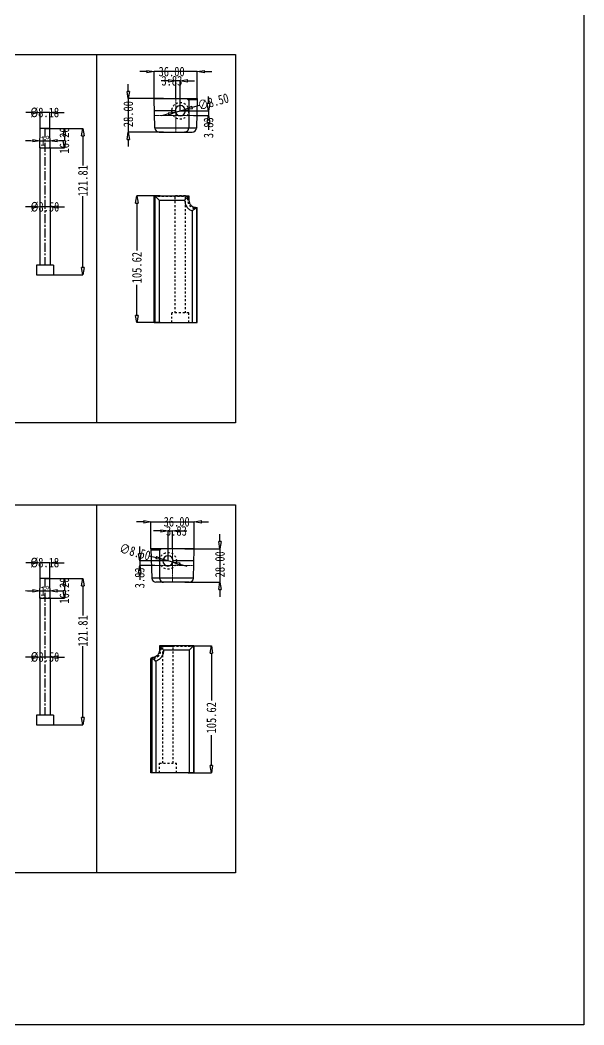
# Model space of a CAD drawing. Header units: millimetres. Extents: x -330 to 1028, y -2979 to 840.
# Drawn here: x 559 to 1028, y -2979 to -2142 of the extents above; entities that cross this region are included whole.
import ezdxf

# ---------------------------------------------------------------- set-up
doc = ezdxf.new("R2010")
doc.units = ezdxf.units.MM
doc.header["$LTSCALE"] = 16.335
doc.header["$PDMODE"] = 3
doc.header["$PDSIZE"] = 0.3125
doc.linetypes.add('CENTER', pattern=[0.6, 0.375, -0.075, 0.075, -0.075])
doc.linetypes.add('HIDDEN', pattern=[0.2, 0.1, -0.1])
doc.layers.get('0').update_dxf_attribs({"linetype": 'CONTINUOUS'})
doc.layers.get('Defpoints').update_dxf_attribs({"linetype": 'CONTINUOUS'})
doc.layers.add('center', color=1, linetype='CENTER', lineweight=9)
doc.layers.add('DEFAULT_2', color=8, linetype='HIDDEN')
doc.styles.get("Standard").update_dxf_attribs({"font": 'txt', "width": 0.8})
doc.dimstyles.get("Standard").update_dxf_attribs({"dimtxt": 0.15625, "dimasz": 0.1875, "dimexe": 0.125, "dimexo": 0.0625, "dimtad": 0, "dimtih": 1, "dimtoh": 1, "dimdsep": 46, "dimtxsty": 'Standard', "dimcen": 0.09, "dimadec": 0, "dimazin": 0, "dimtp": 0.01, "dimtm": 0.01, "dimtfac": 1, "dimtofl": 0, "dimtmove": 0, "dimatfit": 3, "dimfxl": 0, "dimtolj": 1, "dimarcsym": 0})
doc.dimstyles.new('STANDARD$0', dxfattribs={"dimscale": 2, "dimtxt": 3, "dimasz": 3, "dimexe": 1.25, "dimexo": 0.625, "dimgap": 0.5, "dimtad": 0, "dimdsep": 46, "dimlunit": 6, "dimtxsty": 'Standard', "dimblk": 'CLOSEDBLANK', "dimcen": 0, "dimclrt": 2, "dimazin": 2, "dimtfac": 2, "dimtmove": 1, "dimatfit": 3, "dimfxl": 0, "dimtolj": 1, "dimtzin": 0, "dimarcsym": 0})

# ---------------------------------------------------------------- blocks, each defined once
blk = doc.blocks.new('_ClosedBlank')
at = {"color": 0, "linetype": 'ByBlock', "lineweight": -2}
for p, q in [((-1, 0.17), (0, 0)), ((-1, 0.17), (-1, -0.17)), ((0, 0), (-1, -0.17))]:
    blk.add_line(p, q, dxfattribs=at)
blk = doc.blocks.new('*D201')
at = {"color": 4, "lineweight": -2}
for p, q in [((687.92, -2218.86), (696.12, -2216.62)), ((707.7, -2213.45), (701.91, -2215.03)), ((682.13, -2220.44), (676.35, -2222.02))]:
    blk.add_line(p, q, dxfattribs=at)
at = {"layer": 'Defpoints', "color": 0}
for p in [(696.12, -2216.62), (687.92, -2218.86)]:
    blk.add_point(p, dxfattribs=at)
at = {"color": 4, "lineweight": -2, "xscale": 6, "yscale": 6, "zscale": 6}
for p, rotation in [((687.92, -2218.86), 15.28601873595317), ((696.12, -2216.62), 195.2860187359532)]:
    blk.add_blockref('_ClosedBlank', p, dxfattribs=dict(at, rotation=rotation))
at = {"color": 6, "insert": (719.53, -2210.22), "char_height": 8, "attachment_point": 5, "rotation": 15.28602}
blk.add_mtext('\\A1;∅8.50', dxfattribs=at)
blk = doc.blocks.new('*D202')
at = {"color": 4, "lineweight": -2}
for p, q in [((664.19, -2185.13), (658.19, -2185.13)), ((670.19, -2207.56), (670.19, -2185.13)), ((706.19, -2185.13), (670.19, -2185.13)), ((706.19, -2207.56), (706.19, -2185.13)), ((712.19, -2185.13), (718.19, -2185.13))]:
    blk.add_line(p, q, dxfattribs=at)
at = {"layer": 'Defpoints', "color": 0}
for p in [(670.19, -2185.13), (670.19, -2207.56), (706.19, -2207.56)]:
    blk.add_point(p, dxfattribs=at)
at = {"color": 4, "lineweight": -2, "xscale": 6, "yscale": 6, "zscale": 6}
blk.add_blockref('_ClosedBlank', (670.19, -2185.13), dxfattribs=at)
at = {"color": 4, "lineweight": -2, "xscale": 6, "yscale": 6, "zscale": 6, "rotation": 180}
blk.add_blockref('_ClosedBlank', (706.19, -2185.13), dxfattribs=at)
at = {"color": 6, "insert": (684.81, -2185.13), "char_height": 8, "attachment_point": 5}
blk.add_mtext('\\A1;36.00', dxfattribs=at)
blk = doc.blocks.new('*D203')
at = {"color": 4, "lineweight": -2}
for p, q in [((682.19, -2192.81), (676.19, -2192.81)), ((688.19, -2207.56), (688.19, -2192.81)), ((692.02, -2192.81), (688.19, -2192.81)), ((692.02, -2217.74), (692.02, -2192.81)), ((698.02, -2192.81), (704.02, -2192.81))]:
    blk.add_line(p, q, dxfattribs=at)
at = {"layer": 'Defpoints', "color": 0}
for p in [(688.19, -2192.81), (688.19, -2207.56), (692.02, -2217.74)]:
    blk.add_point(p, dxfattribs=at)
at = {"color": 4, "lineweight": -2, "xscale": 6, "yscale": 6, "zscale": 6}
blk.add_blockref('_ClosedBlank', (688.19, -2192.81), dxfattribs=at)
at = {"color": 4, "lineweight": -2, "xscale": 6, "yscale": 6, "zscale": 6, "rotation": 180}
blk.add_blockref('_ClosedBlank', (692.02, -2192.81), dxfattribs=at)
at = {"color": 6, "insert": (685.02, -2192.81), "char_height": 8, "attachment_point": 5}
blk.add_mtext('\\A1;3.83', dxfattribs=at)
blk = doc.blocks.new('*D204')
at = {"color": 4, "lineweight": -2}
for p, q in [((715.59, -2211.74), (715.59, -2205.74)), ((692.02, -2217.74), (715.59, -2217.74)), ((715.59, -2217.74), (715.59, -2221.56)), ((703.13, -2221.56), (715.59, -2221.56)), ((715.59, -2227.56), (715.59, -2233.56))]:
    blk.add_line(p, q, dxfattribs=at)
at = {"layer": 'Defpoints', "color": 0}
for p in [(692.02, -2217.74), (703.13, -2221.56), (715.59, -2221.56)]:
    blk.add_point(p, dxfattribs=at)
at = {"color": 4, "lineweight": -2, "xscale": 6, "yscale": 6, "zscale": 6}
for p, rotation in [((715.59, -2217.74), 270), ((715.59, -2221.56), 90)]:
    blk.add_blockref('_ClosedBlank', p, dxfattribs=dict(at, rotation=rotation))
at = {"color": 6, "insert": (715.59, -2231.89), "char_height": 8, "attachment_point": 5, "rotation": 90}
blk.add_mtext('\\A1;3.83', dxfattribs=at)
blk = doc.blocks.new('*D205')
at = {"color": 4, "lineweight": -2}
for p, q in [((648.72, -2201.56), (648.72, -2195.56)), ((677.98, -2207.56), (648.72, -2207.56)), ((648.72, -2207.56), (648.72, -2235.56)), ((677.98, -2235.56), (648.72, -2235.56)), ((648.72, -2241.56), (648.72, -2247.56))]:
    blk.add_line(p, q, dxfattribs=at)
at = {"layer": 'Defpoints', "color": 0}
for p in [(677.98, -2207.56), (648.72, -2235.56), (677.98, -2235.56)]:
    blk.add_point(p, dxfattribs=at)
at = {"color": 4, "lineweight": -2, "xscale": 6, "yscale": 6, "zscale": 6}
for p, rotation in [((648.72, -2207.56), 270), ((648.72, -2235.56), 90)]:
    blk.add_blockref('_ClosedBlank', p, dxfattribs=dict(at, rotation=rotation))
at = {"color": 6, "insert": (648.72, -2220.55), "char_height": 8, "attachment_point": 5, "rotation": 90}
blk.add_mtext('\\A1;28.00', dxfattribs=at)
blk = doc.blocks.new('*D206')
at = {"color": 4, "lineweight": -2}
for p, q in [((675.15, -2288.62), (655.83, -2288.62)), ((655.83, -2294.62), (655.83, -2334.04)), ((655.83, -2388.23), (655.83, -2362.84)), ((675.15, -2394.23), (655.83, -2394.23))]:
    blk.add_line(p, q, dxfattribs=at)
at = {"layer": 'Defpoints', "color": 0}
for p in [(675.15, -2288.62), (655.83, -2394.23), (675.15, -2394.23)]:
    blk.add_point(p, dxfattribs=at)
at = {"color": 4, "lineweight": -2, "xscale": 6, "yscale": 6, "zscale": 6}
for p, rotation in [((655.83, -2288.62), 90), ((655.83, -2394.23), 270)]:
    blk.add_blockref('_ClosedBlank', p, dxfattribs=dict(at, rotation=rotation))
at = {"color": 6, "insert": (655.83, -2348.44), "char_height": 8, "attachment_point": 5, "rotation": 90}
blk.add_mtext('\\A1;105.62', dxfattribs=at)
blk = doc.blocks.new('*D207')
at = {"color": 4, "lineweight": -2}
for p, q in [((569.18, -2219.27), (563.18, -2219.27)), ((575.18, -2232.44), (575.18, -2219.27)), ((583.36, -2219.27), (575.18, -2219.27)), ((583.36, -2232.51), (583.36, -2219.27)), ((589.36, -2219.27), (595.36, -2219.27))]:
    blk.add_line(p, q, dxfattribs=at)
at = {"layer": 'Defpoints', "color": 0}
for p in [(575.18, -2219.27), (575.18, -2232.44), (583.36, -2232.51)]:
    blk.add_point(p, dxfattribs=at)
at = {"color": 4, "lineweight": -2, "xscale": 6, "yscale": 6, "zscale": 6}
blk.add_blockref('_ClosedBlank', (575.18, -2219.27), dxfattribs=at)
at = {"color": 4, "lineweight": -2, "xscale": 6, "yscale": 6, "zscale": 6, "rotation": 180}
blk.add_blockref('_ClosedBlank', (583.36, -2219.27), dxfattribs=at)
at = {"color": 6, "insert": (579.09, -2219.27), "char_height": 8, "attachment_point": 5}
blk.add_mtext('\\A1;%%c8.18', dxfattribs=at)
blk = doc.blocks.new('*D208')
at = {"color": 4, "lineweight": -2}
for start, end in [(268.06461, 268.78231), (269.5, 270.5), (271.21769, 271.93539)]:
    blk.add_arc((579.27, -1763.78), 479, start, end, dxfattribs=at)
at = {"layer": 'Defpoints', "color": 0}
for p in [(575.18, -2232.51), (583.36, -2232.51), (577.88, -2242.78), (575.04, -2248.7), (583.5, -2248.7)]:
    blk.add_point(p, dxfattribs=at)
at = {"color": 4, "lineweight": -2, "xscale": 6, "yscale": 6, "zscale": 6}
for p, rotation in [((575.09, -2242.77), 359.1411536835678), ((583.45, -2242.77), 180.8588463160803)]:
    blk.add_blockref('_ClosedBlank', p, dxfattribs=dict(at, rotation=rotation))
at = {"color": 6, "insert": (579.27, -2242.79), "char_height": 8, "attachment_point": 5}
blk.add_mtext('\\A1;1°', dxfattribs=at)
blk = doc.blocks.new('*D209')
at = {"color": 4, "lineweight": -2}
for p, q in [((579.27, -2232.51), (595.45, -2232.51)), ((595.45, -2238.51), (595.45, -2242.71)), ((583.49, -2248.71), (595.45, -2248.71))]:
    blk.add_line(p, q, dxfattribs=at)
at = {"layer": 'Defpoints', "color": 0}
for p in [(579.27, -2232.51), (583.49, -2248.71), (595.45, -2248.71)]:
    blk.add_point(p, dxfattribs=at)
at = {"color": 4, "lineweight": -2, "xscale": 6, "yscale": 6, "zscale": 6}
for p, rotation in [((595.45, -2232.51), 90), ((595.45, -2248.71), 270)]:
    blk.add_blockref('_ClosedBlank', p, dxfattribs=dict(at, rotation=rotation))
at = {"color": 6, "insert": (595.45, -2242.51), "char_height": 8, "attachment_point": 5, "rotation": 90}
blk.add_mtext('\\A1;16.20', dxfattribs=at)
blk = doc.blocks.new('*D210')
at = {"color": 4, "lineweight": -2}
for p, q in [((581.32, -2232.51), (610.84, -2232.51)), ((610.84, -2238.51), (610.84, -2263.28)), ((610.84, -2348.32), (610.84, -2288.88)), ((579.27, -2354.32), (610.84, -2354.32))]:
    blk.add_line(p, q, dxfattribs=at)
at = {"layer": 'Defpoints', "color": 0}
for p in [(581.32, -2232.51), (579.27, -2354.32), (610.84, -2354.32)]:
    blk.add_point(p, dxfattribs=at)
at = {"color": 4, "lineweight": -2, "xscale": 6, "yscale": 6, "zscale": 6}
for p, rotation in [((610.84, -2232.51), 90), ((610.84, -2354.32), 270)]:
    blk.add_blockref('_ClosedBlank', p, dxfattribs=dict(at, rotation=rotation))
at = {"color": 6, "insert": (610.84, -2276.08), "char_height": 8, "attachment_point": 5, "rotation": 90}
blk.add_mtext('\\A1;121.81', dxfattribs=at)
blk = doc.blocks.new('*D211')
at = {"color": 4, "lineweight": -2}
for p, q in [((575.02, -2293.76), (575.02, -2297.91)), ((583.52, -2293.76), (583.52, -2297.91)), ((569.02, -2297.91), (563.02, -2297.91)), ((583.52, -2297.91), (575.02, -2297.91)), ((589.52, -2297.91), (595.52, -2297.91))]:
    blk.add_line(p, q, dxfattribs=at)
at = {"layer": 'Defpoints', "color": 0}
for p in [(575.02, -2293.76), (583.52, -2293.76), (575.02, -2297.91)]:
    blk.add_point(p, dxfattribs=at)
at = {"color": 4, "lineweight": -2, "xscale": 6, "yscale": 6, "zscale": 6}
blk.add_blockref('_ClosedBlank', (575.02, -2297.91), dxfattribs=at)
at = {"color": 4, "lineweight": -2, "xscale": 6, "yscale": 6, "zscale": 6, "rotation": 180}
blk.add_blockref('_ClosedBlank', (583.52, -2297.91), dxfattribs=at)
at = {"color": 6, "insert": (579.27, -2297.91), "char_height": 8, "attachment_point": 5}
blk.add_mtext('\\A1;%%c8.50', dxfattribs=at)
blk = doc.blocks.new('*D252')
at = {"color": 4, "lineweight": -2}
for p, q in [((666.12, -2588.52), (671.91, -2590.1)), ((685.9, -2593.92), (677.7, -2591.68)), ((691.68, -2595.5), (697.47, -2597.08))]:
    blk.add_line(p, q, dxfattribs=at)
at = {"layer": 'Defpoints', "color": 0}
for p in [(677.7, -2591.68), (685.9, -2593.92)]:
    blk.add_point(p, dxfattribs=at)
at = {"color": 4, "lineweight": -2, "xscale": 6, "yscale": 6, "zscale": 6}
for p, rotation in [((677.7, -2591.68), 344.7139812640474), ((685.9, -2593.92), 164.7139812640474)]:
    blk.add_blockref('_ClosedBlank', p, dxfattribs=dict(at, rotation=rotation))
at = {"color": 6, "insert": (654.29, -2585.28), "char_height": 8, "attachment_point": 5, "rotation": 344.71398}
blk.add_mtext('\\A1;∅8.50', dxfattribs=at)
blk = doc.blocks.new('*D253')
at = {"color": 4, "lineweight": -2}
for p, q in [((661.62, -2560.2), (655.62, -2560.2)), ((667.62, -2582.63), (667.62, -2560.2)), ((667.62, -2560.2), (703.62, -2560.2)), ((703.62, -2582.63), (703.62, -2560.2)), ((709.62, -2560.2), (715.62, -2560.2))]:
    blk.add_line(p, q, dxfattribs=at)
at = {"layer": 'Defpoints', "color": 0}
for p in [(703.62, -2560.2), (667.62, -2582.63), (703.62, -2582.63)]:
    blk.add_point(p, dxfattribs=at)
at = {"color": 4, "lineweight": -2, "xscale": 6, "yscale": 6, "zscale": 6}
blk.add_blockref('_ClosedBlank', (667.62, -2560.2), dxfattribs=at)
at = {"color": 4, "lineweight": -2, "xscale": 6, "yscale": 6, "zscale": 6, "rotation": 180}
blk.add_blockref('_ClosedBlank', (703.62, -2560.2), dxfattribs=at)
at = {"color": 6, "insert": (689.01, -2560.2), "char_height": 8, "attachment_point": 5}
blk.add_mtext('\\A1;36.00', dxfattribs=at)
blk = doc.blocks.new('*D254')
at = {"color": 4, "lineweight": -2}
for p, q in [((675.8, -2567.87), (669.8, -2567.87)), ((681.8, -2592.8), (681.8, -2567.87)), ((681.8, -2567.87), (685.62, -2567.87)), ((685.62, -2582.63), (685.62, -2567.87)), ((691.62, -2567.87), (697.62, -2567.87))]:
    blk.add_line(p, q, dxfattribs=at)
at = {"layer": 'Defpoints', "color": 0}
for p in [(685.62, -2567.87), (685.62, -2582.63), (681.8, -2592.8)]:
    blk.add_point(p, dxfattribs=at)
at = {"color": 4, "lineweight": -2, "xscale": 6, "yscale": 6, "zscale": 6}
blk.add_blockref('_ClosedBlank', (681.8, -2567.87), dxfattribs=at)
at = {"color": 4, "lineweight": -2, "xscale": 6, "yscale": 6, "zscale": 6, "rotation": 180}
blk.add_blockref('_ClosedBlank', (685.62, -2567.87), dxfattribs=at)
at = {"color": 6, "insert": (688.8, -2567.87), "char_height": 8, "attachment_point": 5}
blk.add_mtext('\\A1;3.83', dxfattribs=at)
blk = doc.blocks.new('*D255')
at = {"color": 4, "lineweight": -2}
for p, q in [((658.22, -2586.8), (658.22, -2580.8)), ((681.8, -2592.8), (658.22, -2592.8)), ((658.22, -2592.8), (658.22, -2596.63)), ((670.69, -2596.63), (658.22, -2596.63)), ((658.22, -2602.63), (658.22, -2608.63))]:
    blk.add_line(p, q, dxfattribs=at)
at = {"layer": 'Defpoints', "color": 0}
for p in [(681.8, -2592.8), (658.22, -2596.63), (670.69, -2596.63)]:
    blk.add_point(p, dxfattribs=at)
at = {"color": 4, "lineweight": -2, "xscale": 6, "yscale": 6, "zscale": 6}
for p, rotation in [((658.22, -2592.8), 270), ((658.22, -2596.63), 90)]:
    blk.add_blockref('_ClosedBlank', p, dxfattribs=dict(at, rotation=rotation))
at = {"color": 6, "insert": (658.22, -2606.96), "char_height": 8, "attachment_point": 5, "rotation": 90}
blk.add_mtext('\\A1;3.83', dxfattribs=at)
blk = doc.blocks.new('*D256')
at = {"color": 4, "lineweight": -2}
for p, q in [((725.1, -2576.63), (725.1, -2570.63)), ((695.83, -2582.63), (725.1, -2582.63)), ((725.1, -2582.63), (725.1, -2610.63)), ((695.83, -2610.63), (725.1, -2610.63)), ((725.1, -2616.63), (725.1, -2622.63))]:
    blk.add_line(p, q, dxfattribs=at)
at = {"layer": 'Defpoints', "color": 0}
for p in [(695.83, -2582.63), (695.83, -2610.63), (725.1, -2610.63)]:
    blk.add_point(p, dxfattribs=at)
at = {"color": 4, "lineweight": -2, "xscale": 6, "yscale": 6, "zscale": 6}
for p, rotation in [((725.1, -2582.63), 270), ((725.1, -2610.63), 90)]:
    blk.add_blockref('_ClosedBlank', p, dxfattribs=dict(at, rotation=rotation))
at = {"color": 6, "insert": (725.1, -2595.62), "char_height": 8, "attachment_point": 5, "rotation": 90}
blk.add_mtext('\\A1;28.00', dxfattribs=at)
blk = doc.blocks.new('*D257')
at = {"color": 4, "lineweight": -2}
for p, q in [((698.66, -2663.68), (717.98, -2663.68)), ((717.98, -2669.68), (717.98, -2709.11)), ((717.98, -2763.3), (717.98, -2737.91)), ((698.66, -2769.3), (717.98, -2769.3))]:
    blk.add_line(p, q, dxfattribs=at)
at = {"layer": 'Defpoints', "color": 0}
for p in [(698.66, -2663.68), (698.66, -2769.3), (717.98, -2769.3)]:
    blk.add_point(p, dxfattribs=at)
at = {"color": 4, "lineweight": -2, "xscale": 6, "yscale": 6, "zscale": 6}
for p, rotation in [((717.98, -2663.68), 90), ((717.98, -2769.3), 270)]:
    blk.add_blockref('_ClosedBlank', p, dxfattribs=dict(at, rotation=rotation))
at = {"color": 6, "insert": (717.98, -2723.51), "char_height": 8, "attachment_point": 5, "rotation": 90}
blk.add_mtext('\\A1;105.62', dxfattribs=at)
blk = doc.blocks.new('*D258')
at = {"color": 4, "lineweight": -2}
for p, q in [((569.18, -2594.33), (563.18, -2594.33)), ((575.18, -2607.5), (575.18, -2594.33)), ((583.36, -2594.33), (575.18, -2594.33)), ((583.36, -2607.57), (583.36, -2594.33)), ((589.36, -2594.33), (595.36, -2594.33))]:
    blk.add_line(p, q, dxfattribs=at)
at = {"layer": 'Defpoints', "color": 0}
for p in [(575.18, -2594.33), (575.18, -2607.5), (583.36, -2607.57)]:
    blk.add_point(p, dxfattribs=at)
at = {"color": 4, "lineweight": -2, "xscale": 6, "yscale": 6, "zscale": 6}
blk.add_blockref('_ClosedBlank', (575.18, -2594.33), dxfattribs=at)
at = {"color": 4, "lineweight": -2, "xscale": 6, "yscale": 6, "zscale": 6, "rotation": 180}
blk.add_blockref('_ClosedBlank', (583.36, -2594.33), dxfattribs=at)
at = {"color": 6, "insert": (579.09, -2594.33), "char_height": 8, "attachment_point": 5}
blk.add_mtext('\\A1;%%c8.18', dxfattribs=at)
blk = doc.blocks.new('*D259')
at = {"color": 4, "lineweight": -2}
for start, end in [(268.06461, 268.78231), (269.5, 270.5), (271.21769, 271.93539)]:
    blk.add_arc((579.27, -2138.85), 479, start, end, dxfattribs=at)
at = {"layer": 'Defpoints', "color": 0}
for p in [(575.18, -2607.57), (583.36, -2607.57), (577.88, -2617.85), (575.04, -2623.76), (583.5, -2623.76)]:
    blk.add_point(p, dxfattribs=at)
at = {"color": 4, "lineweight": -2, "xscale": 6, "yscale": 6, "zscale": 6}
for p, rotation in [((575.09, -2617.83), 359.1411536835674), ((583.45, -2617.83), 180.8588463160799)]:
    blk.add_blockref('_ClosedBlank', p, dxfattribs=dict(at, rotation=rotation))
at = {"color": 6, "insert": (579.27, -2617.85), "char_height": 8, "attachment_point": 5}
blk.add_mtext('\\A1;1°', dxfattribs=at)
blk = doc.blocks.new('*D260')
at = {"color": 4, "lineweight": -2}
for p, q in [((579.27, -2607.57), (595.45, -2607.57)), ((595.45, -2613.57), (595.45, -2617.78)), ((583.49, -2623.78), (595.45, -2623.78))]:
    blk.add_line(p, q, dxfattribs=at)
at = {"layer": 'Defpoints', "color": 0}
for p in [(579.27, -2607.57), (583.49, -2623.78), (595.45, -2623.78)]:
    blk.add_point(p, dxfattribs=at)
at = {"color": 4, "lineweight": -2, "xscale": 6, "yscale": 6, "zscale": 6}
for p, rotation in [((595.45, -2607.57), 90), ((595.45, -2623.78), 270)]:
    blk.add_blockref('_ClosedBlank', p, dxfattribs=dict(at, rotation=rotation))
at = {"color": 6, "insert": (595.45, -2617.58), "char_height": 8, "attachment_point": 5, "rotation": 90}
blk.add_mtext('\\A1;16.20', dxfattribs=at)
blk = doc.blocks.new('*D261')
at = {"color": 4, "lineweight": -2}
for p, q in [((581.32, -2607.57), (610.84, -2607.57)), ((610.84, -2613.57), (610.84, -2638.35)), ((610.84, -2723.38), (610.84, -2663.95)), ((579.27, -2729.38), (610.84, -2729.38))]:
    blk.add_line(p, q, dxfattribs=at)
at = {"layer": 'Defpoints', "color": 0}
for p in [(581.32, -2607.57), (579.27, -2729.38), (610.84, -2729.38)]:
    blk.add_point(p, dxfattribs=at)
at = {"color": 4, "lineweight": -2, "xscale": 6, "yscale": 6, "zscale": 6}
for p, rotation in [((610.84, -2607.57), 90), ((610.84, -2729.38), 270)]:
    blk.add_blockref('_ClosedBlank', p, dxfattribs=dict(at, rotation=rotation))
at = {"color": 6, "insert": (610.84, -2651.15), "char_height": 8, "attachment_point": 5, "rotation": 90}
blk.add_mtext('\\A1;121.81', dxfattribs=at)
blk = doc.blocks.new('*D262')
at = {"color": 4, "lineweight": -2}
for p, q in [((575.02, -2668.82), (575.02, -2672.97)), ((583.52, -2668.82), (583.52, -2672.97)), ((569.02, -2672.97), (563.02, -2672.97)), ((583.52, -2672.97), (575.02, -2672.97)), ((589.52, -2672.97), (595.52, -2672.97))]:
    blk.add_line(p, q, dxfattribs=at)
at = {"layer": 'Defpoints', "color": 0}
for p in [(575.02, -2668.82), (583.52, -2668.82), (575.02, -2672.97)]:
    blk.add_point(p, dxfattribs=at)
at = {"color": 4, "lineweight": -2, "xscale": 6, "yscale": 6, "zscale": 6}
blk.add_blockref('_ClosedBlank', (575.02, -2672.97), dxfattribs=at)
at = {"color": 4, "lineweight": -2, "xscale": 6, "yscale": 6, "zscale": 6, "rotation": 180}
blk.add_blockref('_ClosedBlank', (583.52, -2672.97), dxfattribs=at)
at = {"color": 6, "insert": (579.27, -2672.97), "char_height": 8, "attachment_point": 5}
blk.add_mtext('\\A1;%%c8.50', dxfattribs=at)

msp = doc.modelspace()

# ---------------------------------------------------------------- linework, layer by layer
for p, q in [((622.091, -2170.963), (622.091, -2477.69)), ((622.091, -2546.026), (622.091, -2852.754))]:
    msp.add_line(p, q)
at = {"color": 7, "linetype": 'Continuous'}
for p, q in [((670.838, -2232.155), (670.194, -2207.563)), ((670.194, -2207.563), (706.194, -2207.563)), ((699.07, -2208.638), (699.07, -2232.063)), ((706.166, -2208.638), (699.07, -2208.638)), ((706.194, -2207.563), (705.55, -2232.155)), ((670.456, -2217.563), (687.775, -2217.563)), ((696.268, -2217.563), (699.07, -2217.563)), ((575.041, -2248.701), (575.182, -2232.507)), ((583.363, -2232.507), (575.182, -2232.507)), ((583.505, -2248.701), (583.363, -2232.507)), ((670.836, -2232.063), (705.552, -2232.063)), ((674.337, -2235.563), (702.051, -2235.563)), ((575.023, -2248.7), (575.023, -2346.32)), ((575.023, -2248.7), (583.523, -2248.7)), ((583.523, -2248.7), (583.523, -2346.32)), ((670.194, -2288.965), (670.456, -2288.615)), ((670.194, -2394.235), (670.194, -2288.965)), ((670.456, -2288.615), (699.07, -2288.615)), ((670.838, -2288.616), (670.838, -2394.235)), ((670.838, -2288.616), (674.337, -2292.115)), ((674.337, -2292.115), (674.337, -2394.235)), ((674.337, -2292.115), (695.637, -2292.115)), ((699.07, -2288.615), (697.207, -2290.479)), ((699.07, -2290.479), (697.207, -2290.479)), ((699.07, -2288.615), (699.07, -2290.479)), ((702.051, -2301.178), (702.051, -2394.235)), ((705.55, -2298.373), (705.55, -2394.235)), ((706.194, -2394.235), (706.194, -2299.43)), ((572.273, -2346.32), (572.273, -2354.32)), ((586.273, -2346.32), (572.273, -2346.32)), ((586.273, -2346.32), (586.273, -2354.32)), ((572.273, -2354.32), (586.273, -2354.32)), ((670.194, -2394.235), (706.194, -2394.235)), ((667.624, -2582.626), (668.268, -2607.218)), ((703.624, -2582.626), (667.624, -2582.626)), ((667.652, -2583.701), (674.748, -2583.701)), ((674.748, -2583.701), (674.748, -2607.126)), ((702.98, -2607.218), (703.624, -2582.626)), ((677.55, -2592.626), (674.748, -2592.626)), ((703.362, -2592.626), (686.043, -2592.626)), ((575.041, -2623.764), (575.182, -2607.57)), ((583.363, -2607.57), (575.182, -2607.57)), ((583.505, -2623.764), (583.363, -2607.57)), ((702.982, -2607.126), (668.266, -2607.126)), ((699.481, -2610.626), (671.767, -2610.626)), ((575.023, -2623.764), (575.023, -2721.383)), ((575.023, -2623.764), (583.523, -2623.764)), ((583.523, -2623.764), (583.523, -2721.383)), ((674.748, -2663.679), (674.748, -2665.542)), ((703.362, -2663.679), (674.748, -2663.679)), ((674.748, -2663.679), (676.611, -2665.542)), ((674.748, -2665.542), (676.611, -2665.542)), ((699.481, -2667.179), (678.181, -2667.179)), ((702.98, -2663.68), (699.481, -2667.179)), ((699.481, -2667.179), (699.481, -2769.298)), ((702.98, -2663.68), (702.98, -2769.298)), ((703.624, -2664.028), (703.362, -2663.679)), ((703.624, -2769.298), (703.624, -2664.028)), ((667.624, -2769.298), (667.624, -2674.494)), ((668.268, -2673.436), (668.268, -2769.298)), ((671.767, -2676.241), (671.767, -2769.298)), ((572.273, -2721.383), (572.273, -2729.383)), ((586.273, -2721.383), (572.273, -2721.383)), ((586.273, -2721.383), (586.273, -2729.383)), ((572.273, -2729.383), (586.273, -2729.383)), ((703.624, -2769.298), (667.624, -2769.298))]:
    msp.add_line(p, q, dxfattribs=at)
at = {"color": 1, "linetype": 'CENTER', "ltscale": 1.214339}
for p, q in [((579.273, -2232.507), (579.273, -2346.32)), ((579.273, -2607.57), (579.273, -2721.383))]:
    msp.add_line(p, q, dxfattribs=at)
for points in [[(-330.231, 839.654), (1028.412, 839.654), (1028.412, -2979.398), (-330.231, -2979.398)], [(157.707, -2170.963), (738.187, -2170.963), (738.187, -2477.69), (157.707, -2477.69)], [(157.707, -2546.026), (738.187, -2546.026), (738.187, -2852.754), (157.707, -2852.754)]]:
    msp.add_lwpolyline(points, close=True)
at = {"color": 7, "linetype": 'Continuous'}
for centre, radius, start, end in [((699.075, -2207.633), 1.005, 176.013466, 269.753422), ((674.337, -2232.063), 3.5, 181.5, 270), ((695.57, -2232.063), 3.5, 297.880748, 0), ((702.051, -2232.063), 3.5, 270, 358.5), ((735.516, -2328.799), 54.185, 134.991565, 137.389959), ((707.289, -2282.241), 16.224, 263.854826, 266.029672), ((674.743, -2582.696), 1.005, 270.246578, 3.986534), ((671.767, -2607.126), 3.5, 181.5, 270), ((678.248, -2607.126), 3.5, 180, 242.119252), ((699.481, -2607.126), 3.5, 270, 358.5), ((638.302, -2703.862), 54.185, 42.610041, 45.008435), ((666.529, -2657.304), 16.224, 273.970328, 276.145174)]:
    msp.add_arc(centre, radius, start, end, dxfattribs=at)
at = {"color": 2, "linetype": 'Continuous'}
for centre, start, end in [((692.021, -2217.736), 2.33118, 0), ((681.796, -2592.799), 180, 177.66882)]:
    msp.add_arc(centre, 4.25, start, end, dxfattribs=at)
at = {"color": 7, "linetype": 'Continuous'}
msp.add_ellipse((670.836, -2292.115), major_axis=(0, -3.5), ratio=0.0261859, start_param=3.1154127, end_param=3.1415927, dxfattribs=at)
at = {"color": 7, "linetype": 'Continuous', "extrusion": (0, 0, -1)}
msp.add_ellipse((702.982, -2667.179), major_axis=(0, -3.5), ratio=0.0261859, start_param=3.1154127, end_param=3.1415927, dxfattribs=at)
at = {"color": 7, "linetype": 'Continuous'}
for points, knots in [([(697.207, -2235.157), (697.081, -2235.223), (696.587, -2235.45), (696.038, -2235.563), (695.637, -2235.563)], [0, 0, 0, 0, 0.2613153, 1, 1, 1, 1]), ([(695.637, -2292.115), (695.72, -2293.095), (696.048, -2295.048), (697.266, -2297.781), (699.338, -2299.959), (701.124, -2300.856), (702.051, -2301.178)], [0, 0, 0, 0, 0.2503757, 0.5004122, 0.7501318, 1, 1, 1, 1]), ([(699.07, -2290.479), (699.07, -2290.841), (699.092, -2291.571), (699.205, -2292.652), (699.422, -2293.744), (699.795, -2294.865), (700.418, -2295.986), (701.386, -2296.992), (702.722, -2297.756), (704.165, -2298.179), (705.144, -2298.327), (705.552, -2298.372)], [0, 0, 0, 0, 0.0884108, 0.1786375, 0.2695351, 0.3699923, 0.4859423, 0.6151615, 0.7539463, 0.8987012, 1, 1, 1, 1]), ([(705.55, -2298.373), (705.432, -2298.479), (704.314, -2299.471), (703.14, -2300.404), (702.051, -2301.178)], [0, 0, 0, 0, 0.1064905, 1, 1, 1, 1]), ([(706.194, -2299.43), (706.187, -2299.448), (706.177, -2299.258), (706.174, -2299.161), (706.167, -2298.788), (706.166, -2298.56), (706.166, -2298.426)], [0, 0, 0, 0, 0.0567015, 0.268776, 0.6015144, 1, 1, 1, 1]), ([(676.611, -2610.22), (676.736, -2610.287), (677.23, -2610.513), (677.779, -2610.626), (678.181, -2610.626)], [0, 0, 0, 0, 0.2613153, 1, 1, 1, 1]), ([(674.748, -2665.542), (674.748, -2665.905), (674.726, -2666.634), (674.613, -2667.715), (674.396, -2668.807), (674.023, -2669.928), (673.4, -2671.049), (672.432, -2672.056), (671.096, -2672.819), (669.653, -2673.243), (668.674, -2673.391), (668.266, -2673.435)], [0, 0, 0, 0, 0.0884108, 0.1786375, 0.2695351, 0.3699923, 0.4859423, 0.6151615, 0.7539463, 0.8987012, 1, 1, 1, 1]), ([(678.181, -2667.179), (678.098, -2668.158), (677.77, -2670.112), (676.552, -2672.844), (674.48, -2675.022), (672.694, -2675.919), (671.767, -2676.241)], [0, 0, 0, 0, 0.2503757, 0.5004122, 0.7501318, 1, 1, 1, 1]), ([(667.624, -2674.494), (667.631, -2674.511), (667.641, -2674.321), (667.644, -2674.225), (667.651, -2673.851), (667.652, -2673.623), (667.652, -2673.489)], [0, 0, 0, 0, 0.0567015, 0.268776, 0.6015144, 1, 1, 1, 1]), ([(668.268, -2673.436), (668.386, -2673.542), (669.504, -2674.535), (670.678, -2675.467), (671.767, -2676.241)], [0, 0, 0, 0, 0.1064905, 1, 1, 1, 1])]:
    msp.add_open_spline(points, degree=3, knots=knots, dxfattribs=at)
at = {"layer": 'center', "color": 1, "linetype": 'CENTER', "ltscale": 0.174154}
for p, q in [((688.194, -2235.563), (688.194, -2207.563)), ((670.194, -2221.563), (706.194, -2221.563)), ((685.624, -2610.626), (685.624, -2582.626)), ((703.624, -2596.626), (667.624, -2596.626))]:
    msp.add_line(p, q, dxfattribs=at)
at = {"layer": 'DEFAULT_2', "color": 8, "linetype": 'HIDDEN'}
for p, q in [((575.026, -2248.7), (575.023, -2248.7)), ((583.523, -2248.7), (583.519, -2248.7)), ((670.194, -2288.965), (698.072, -2288.965)), ((687.771, -2386.235), (687.771, -2288.615)), ((696.271, -2386.235), (696.271, -2288.615)), ((698.072, -2290.479), (698.072, -2288.965)), ((685.021, -2394.235), (685.021, -2386.235)), ((699.021, -2386.235), (685.021, -2386.235)), ((699.021, -2394.235), (699.021, -2386.235)), ((575.026, -2623.764), (575.023, -2623.764)), ((583.523, -2623.764), (583.519, -2623.764)), ((675.746, -2665.542), (675.746, -2664.028)), ((703.624, -2664.028), (675.746, -2664.028)), ((677.546, -2761.298), (677.546, -2663.679)), ((686.046, -2761.298), (686.046, -2663.679)), ((674.796, -2769.298), (674.796, -2761.298)), ((674.796, -2761.298), (688.796, -2761.298)), ((688.796, -2769.298), (688.796, -2761.298))]:
    msp.add_line(p, q, dxfattribs=at)
for centre in [(692.021, -2217.736), (681.796, -2592.799)]:
    msp.add_circle(centre, 7, dxfattribs=at)
msp.add_ellipse((699.075, -2288.962), major_axis=(1.005, 0), ratio=0.0349208, start_param=-4.7080854, end_param=-3.0720145, dxfattribs=at)
at = {"layer": 'DEFAULT_2', "color": 8, "linetype": 'HIDDEN', "extrusion": (0, 0, -1)}
msp.add_ellipse((674.743, -2664.025), major_axis=(-1.005, 0), ratio=0.0349208, start_param=-4.7080854, end_param=-3.0720145, dxfattribs=at)
at = {"layer": 'DEFAULT_2', "color": 8, "linetype": 'HIDDEN'}
for points, knots in [([(579.273, -2248.843), (578.744, -2248.843), (577.975, -2248.838), (576.993, -2248.821), (576.365, -2248.804), (575.842, -2248.783), (575.482, -2248.763), (575.261, -2248.744), (575.148, -2248.731), (575.075, -2248.718), (575.036, -2248.709), (575.026, -2248.7)], [0, 0, 0, 0, 0.3730743, 0.5425197, 0.6922077, 0.8166783, 0.9114432, 0.9465838, 0.9731431, 0.9909225, 1, 1, 1, 1]), ([(583.519, -2248.7), (583.51, -2248.709), (583.47, -2248.718), (583.397, -2248.731), (583.285, -2248.744), (583.064, -2248.763), (582.704, -2248.783), (582.181, -2248.804), (581.552, -2248.821), (580.571, -2248.838), (579.802, -2248.843), (579.273, -2248.843)], [0, 0, 0, 0, 0.0090775, 0.0268569, 0.0534162, 0.0885568, 0.1833217, 0.3077923, 0.4574803, 0.6269257, 1, 1, 1, 1]), ([(696.268, -2288.615), (696.258, -2288.624), (696.219, -2288.632), (696.146, -2288.646), (696.033, -2288.659), (695.813, -2288.678), (695.452, -2288.698), (694.93, -2288.719), (694.301, -2288.736), (693.32, -2288.753), (692.021, -2288.761), (690.723, -2288.753), (689.742, -2288.736), (689.113, -2288.719), (688.591, -2288.698), (688.23, -2288.678), (688.01, -2288.659), (687.897, -2288.646), (687.824, -2288.632), (687.785, -2288.624), (687.775, -2288.615)], [0, 0, 0, 0, 0.0045384, 0.0134356, 0.0267168, 0.0442923, 0.0916676, 0.1539008, 0.2287438, 0.3134726, 0.5, 0.6865274, 0.7712562, 0.8460992, 0.9083324, 0.9557077, 0.9732832, 0.9865644, 0.9954616, 1, 1, 1, 1]), ([(698.072, -2290.479), (698.072, -2291.052), (698.123, -2292.199), (698.403, -2293.9), (698.966, -2295.535), (699.907, -2296.997), (701.233, -2298.126), (702.805, -2298.857), (704.48, -2299.269), (705.622, -2299.394), (706.194, -2299.43)], [0, 0, 0, 0, 0.1250911, 0.2501457, 0.3751299, 0.500009, 0.6248799, 0.7498378, 0.8748934, 1, 1, 1, 1]), ([(579.273, -2623.906), (578.744, -2623.906), (577.975, -2623.901), (576.993, -2623.884), (576.365, -2623.867), (575.842, -2623.846), (575.482, -2623.826), (575.261, -2623.807), (575.148, -2623.795), (575.075, -2623.781), (575.036, -2623.772), (575.026, -2623.764)], [0, 0, 0, 0, 0.3730743, 0.5425197, 0.6922077, 0.8166783, 0.9114432, 0.9465838, 0.9731431, 0.9909225, 1, 1, 1, 1]), ([(583.519, -2623.764), (583.51, -2623.772), (583.47, -2623.781), (583.397, -2623.795), (583.285, -2623.807), (583.064, -2623.826), (582.704, -2623.846), (582.181, -2623.867), (581.552, -2623.884), (580.571, -2623.901), (579.802, -2623.906), (579.273, -2623.906)], [0, 0, 0, 0, 0.0090775, 0.0268569, 0.0534162, 0.0885568, 0.1833217, 0.3077923, 0.4574803, 0.6269257, 1, 1, 1, 1]), ([(675.746, -2665.542), (675.746, -2666.115), (675.695, -2667.262), (675.415, -2668.963), (674.852, -2670.598), (673.911, -2672.06), (672.585, -2673.189), (671.013, -2673.92), (669.338, -2674.332), (668.196, -2674.457), (667.624, -2674.494)], [0, 0, 0, 0, 0.1250911, 0.2501457, 0.3751299, 0.500009, 0.6248799, 0.7498378, 0.8748934, 1, 1, 1, 1]), ([(677.55, -2663.679), (677.56, -2663.687), (677.599, -2663.696), (677.672, -2663.71), (677.785, -2663.722), (678.005, -2663.741), (678.366, -2663.761), (678.888, -2663.782), (679.517, -2663.799), (680.498, -2663.816), (681.796, -2663.824), (683.095, -2663.816), (684.076, -2663.799), (684.705, -2663.782), (685.227, -2663.761), (685.588, -2663.741), (685.808, -2663.722), (685.921, -2663.71), (685.994, -2663.696), (686.033, -2663.687), (686.043, -2663.679)], [0, 0, 0, 0, 0.0045384, 0.0134356, 0.0267168, 0.0442923, 0.0916676, 0.1539008, 0.2287438, 0.3134726, 0.5, 0.6865274, 0.7712562, 0.8460992, 0.9083324, 0.9557077, 0.9732832, 0.9865644, 0.9954616, 1, 1, 1, 1])]:
    msp.add_open_spline(points, degree=3, knots=knots, dxfattribs=at)

# ---------------------------------------------------------------- dimensions: what is measured, and where the dimension line sits
for base, p1, p2, picture, middle in [((670.194, -2185.134), (706.194, -2207.563), (670.194, -2207.563), '*D202', (684.812, -2185.134)), ((688.194, -2192.806), (692.021, -2217.736), (688.194, -2207.563), '*D203', (685.015, -2192.806))]:
    dim = msp.add_linear_dim(base=base, p1=p1, p2=p2, dimstyle='STANDARD$0', override={"dimtxt": 4, "dimexe": 0, "dimexo": 0, "dimgap": 0, "dimzin": 0, "dimclrd": 4, "dimclre": 4, "dimclrt": 6})
    dim.commit()
    dim.dimension.update_dxf_attribs({"geometry": picture, "text_midpoint": middle, "dimtype": 160})
for base, p1, p2, angle, picture, middle in [((648.715, -2235.563), (677.984, -2207.563), (677.984, -2235.563), 90, '*D205', (648.715, -2220.552)), ((715.595, -2221.563), (692.021, -2217.736), (703.133, -2221.563), 90, '*D204', (715.595, -2231.893)), ((595.4499, -2248.712), (579.2728, -2232.5071), (583.4946, -2248.712), 90, '*D209', (595.4499, -2242.5121)), ((610.839, -2354.32), (581.32, -2232.507), (579.273, -2354.32), 90, '*D210', (610.839, -2276.082)), ((655.834, -2394.235), (675.155, -2288.615), (675.155, -2394.235), 90, '*D206', (655.834, -2348.444)), ((703.624, -2560.197), (667.624, -2582.626), (703.624, -2582.626), 180, '*D253', (689.006, -2560.197)), ((685.624, -2567.87), (681.796, -2592.799), (685.624, -2582.626), 180, '*D254', (688.803, -2567.87)), ((725.103, -2610.626), (695.833, -2582.626), (695.833, -2610.626), 90, '*D256', (725.103, -2595.615)), ((658.223, -2596.626), (681.796, -2592.799), (670.685, -2596.626), 90, '*D255', (658.223, -2606.957)), ((595.4499, -2623.7752), (579.2728, -2607.5703), (583.4946, -2623.7752), 90, '*D260', (595.4499, -2617.5753)), ((610.839, -2729.383), (581.32, -2607.57), (579.273, -2729.383), 90, '*D261', (610.839, -2651.145)), ((717.983, -2769.298), (698.663, -2663.679), (698.663, -2769.298), 90, '*D257', (717.983, -2723.508))]:
    dim = msp.add_linear_dim(base=base, p1=p1, p2=p2, angle=angle, dimstyle='STANDARD$0', override={"dimtxt": 4, "dimexe": 0, "dimexo": 0, "dimgap": 0, "dimzin": 0, "dimclrd": 4, "dimclre": 4, "dimclrt": 6})
    dim.commit()
    dim.dimension.update_dxf_attribs({"geometry": picture, "text_midpoint": middle, "dimtype": 160})
for p1, p2, picture, middle in [((687.922, -2218.856), (696.121, -2216.616), '*D201', (719.529, -2210.218)), ((685.896, -2593.92), (677.697, -2591.679), '*D252', (654.289, -2585.281))]:
    dim = msp.add_diameter_dim_2p(p1=p1, p2=p2, dimstyle='Standard', override={"dimscale": 2, "dimtxt": 4, "dimasz": 3, "dimexe": 0, "dimexo": 0, "dimgap": 0, "dimtih": 0, "dimtoh": 0, "dimzin": 0, "dimlunit": 6, "dimblk": 'ClosedBlank', "dimcen": 0, "dimclrd": 4, "dimclre": 4, "dimclrt": 6, "dimadec": 2, "dimazin": 2, "dimtp": 0, "dimtm": 0, "dimtfac": 2, "dimtofl": 1, "dimtmove": 1, "dimtzin": 0})
    dim.commit()
    dim.dimension.update_dxf_attribs({"geometry": picture, "text_midpoint": middle})
for base, p1, p2, picture, middle in [((575.183, -2219.269), (583.363, -2232.507), (575.183, -2232.436), '*D207', (579.089, -2219.269)), ((575.023, -2297.908), (583.523, -2293.759), (575.023, -2293.759), '*D211', (579.273, -2297.908)), ((575.183, -2594.332), (583.363, -2607.57), (575.183, -2607.499), '*D258', (579.089, -2594.332)), ((575.023, -2672.971), (583.523, -2668.822), (575.023, -2668.822), '*D262', (579.273, -2672.971))]:
    dim = msp.add_linear_dim(base=base, p1=p1, p2=p2, text='%%c<>', dimstyle='STANDARD$0', override={"dimtxt": 4, "dimexe": 0, "dimexo": 0, "dimgap": 0, "dimzin": 0, "dimclrd": 4, "dimclre": 4, "dimclrt": 6})
    dim.commit()
    dim.dimension.update_dxf_attribs({"geometry": picture, "text_midpoint": middle, "dimtype": 160})
for base, line1, line2, picture, middle in [((577.879, -2242.783), ((575.041, -2248.701), (575.182, -2232.507)), ((583.505, -2248.701), (583.363, -2232.507)), '*D208', (579.273, -2242.785)), ((577.879, -2617.847), ((575.041, -2623.764), (575.182, -2607.57)), ((583.505, -2623.764), (583.363, -2607.57)), '*D259', (579.273, -2617.849))]:
    dim = msp.add_angular_dim_2l(base=base, line1=line1, line2=line2, dimstyle='Standard', override={"dimscale": 2, "dimtxt": 4, "dimasz": 3, "dimexe": 0, "dimexo": 0, "dimgap": 0, "dimtih": 0, "dimtoh": 0, "dimzin": 0, "dimlunit": 6, "dimblk": 'ClosedBlank', "dimcen": 0, "dimclrd": 4, "dimclre": 4, "dimclrt": 6, "dimadec": 2, "dimazin": 2, "dimtp": 0, "dimtm": 0, "dimtfac": 2, "dimtofl": 1, "dimtmove": 1, "dimtzin": 0})
    dim.commit()
    dim.dimension.update_dxf_attribs({"geometry": picture, "text_midpoint": middle, "dimtype": 162})

doc.saveas('drawing.dxf')
